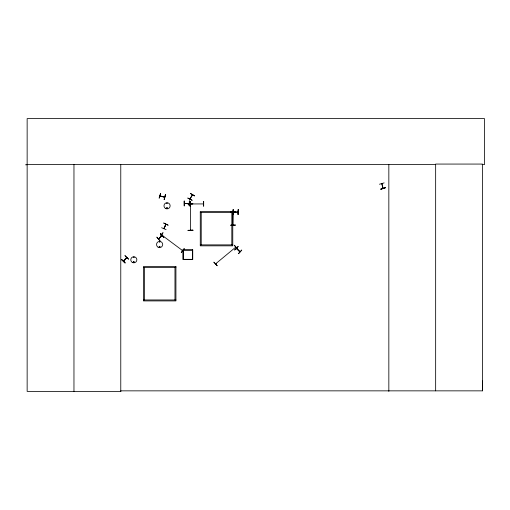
<?xml version="1.0" encoding="UTF-8"?>
<svg xmlns="http://www.w3.org/2000/svg" width="510" height="510" viewBox="0 0 510 510"><rect width="100%" height="100%" fill="white"/><g stroke="black" fill="none" stroke-linecap="round" stroke-linejoin="round"><path stroke-width="0.76" d="M482.116 164.596L484.5 164.596L484.5 118.613L27.145 118.613L27.145 391.387L120.844 391.387L120.781 390.851L482.466 390.851L482.536 380.989M189.911 198.983L192.346 194.763M236.506 248.478L239.923 251.857L236.468 248.415M239.592 251.564L239.885 251.819M240.006 251.679L236.614 248.287L236.838 248.861M190.415 230.208L190.415 229.666L190.612 230.188M133.365 261.942C134.385 263.523 134.136 260.884 133.512 261.751M134.053 257.32C133.327 256.364 133.92 258.277 133.996 257.085M134.155 262.063L133.537 262.229L134.028 261.859M159.859 242.033L159.369 241.899L159.891 241.969M166.802 203.203C167.337 204.242 167.312 202.304 166.827 203.331M166.604 207.959C167.548 209.801 167.516 206.365 166.636 208.195M167.376 208.163C166.662 207.047 166.846 208.922 167.261 208.284M182.669 250.442L182.134 250.257M190.389 229.768L190.587 230.157L190.606 229.678M164.182 228.244L163.812 228.588L165.865 224.33M165.501 224.547L165.724 224.164M165.884 224.343L163.946 228.703M160.535 193.519L159.152 198.192L160.567 193.526M159.974 195.974L164.698 196.956M160.523 196.165L164.692 197.211M165.374 194.699L164.182 199.423L165.565 194.744M165.546 194.744L164.15 199.416M126.595 257.442L123.331 261.043L124.013 260.884M192.468 194.947L190.083 199.021M159.216 246.54C159.566 248.389 160.548 245.686 159.311 246.464M164.01 228.62L165.884 224.228M166.101 229.634L161.619 227.734M168.039 225.165L163.665 222.998L168.045 225.152M235.843 247.356L235.422 247.675M192.098 200.245L187.75 198.02L192.06 200.302M194.667 195.789L190.434 193.373M381.741 183.689L383.042 188.337L381.894 183.594M162.033 235.677L158.591 238.865L162.072 235.569M181.228 252.514L184.123 248.593M181.394 252.635L184.269 248.695M215.622 263.836L216.151 263.619L215.73 263.963M125.026 255.669L128.514 259.08M128.469 259.131L125.007 255.688M234.619 249.894L238.074 246.458M234.759 250.034L238.202 246.585M241.753 250.117L238.457 253.712L241.702 250.072M161.893 235.448L158.572 238.941L162.04 235.626M159.968 240.822L156.806 237.105L159.987 240.803M213.907 262.204L217.241 265.767L213.926 262.191M234.428 245.221L237.539 248.976M215.66 263.804L235.639 247.248M235.359 247.516L235.69 247.235M164.666 197.16L160.012 196.031M167.28 208.456L166.942 208.501M159.541 246.458C158.929 247.637 160.459 246.54 159.7 246.496M379.453 184.237L384.138 182.892M380.791 189.031L385.49 187.718M380.842 189.204L385.471 187.667L380.849 189.223M182.331 250.161L182.631 250.391M233.287 211.95L237.96 211.95M237.96 212.198L233.185 212.147M203.63 201.405L203.649 206.276L203.668 201.405M203.394 203.93L190.644 203.949M190.6 206.276L190.581 201.405L190.568 206.276M188.062 204.057L192.939 203.822L188.062 204.121M190.383 204.618L190.606 204.172M188.069 230.29L192.939 230.259M230.577 212.001L235.448 211.886L230.577 212.039M235.448 225.101L230.577 225.222L235.448 225.069M25.5 164.787L27.145 164.781M27.145 164.596L435.655 164.596M184.365 205.893L184.295 201.023M189.184 203.375L184.365 203.541L189.235 203.598M232.917 214.5L233.185 209.623L232.93 225.05M200.277 212.389L232.77 212.389M200.277 244.883L232.77 244.883M143.431 267.469L175.924 267.469M143.431 299.963L175.924 299.963M123.465 261.184L126.843 257.658M190.345 193.526L194.565 195.961M182.178 250.308L182.529 250.55L161.74 235.027M121.565 259.526L125.173 262.803M160.516 233.574L163.876 237.105M160.389 233.695L163.742 237.226M234.275 245.355L237.405 249.09M126.722 257.556L126.263 257.811M190.421 204.599L190.415 204.159L190.415 230.157M482.466 390.851L482.466 164.067L435.655 164.067L435.655 390.851M388.837 164.596L388.837 391.387M238.094 209.623L238.074 214.5M233.153 209.623L233.121 214.5M231.827 212.389L231.827 244.883M201.227 212.389L201.227 244.883M189.306 201.023L189.306 205.893M184.116 201.023L184.116 205.893M174.975 267.469L174.975 299.963M144.375 267.469L144.375 299.963M120.774 164.596L120.774 391.387M73.963 164.596L73.963 391.387M162.97 232.77L160.274 236.838L162.951 232.758M126.76 257.588L123.675 261.267L126.799 257.626M121.59 259.501L125.033 262.956L121.59 259.501M160.535 233.554L163.697 237.277L160.535 233.554M192.939 230.188L188.069 230.494L192.939 230.188M189.51 201.023L189.235 205.893L189.51 201.023M238.329 209.623L238.062 214.5L238.31 209.623M232.77 211.44L200.277 211.44L200.277 245.833L232.77 245.833L232.77 211.44M192.735 249.868L182.988 249.868L182.988 259.615L192.735 259.615L192.735 249.868M192.468 250.136L183.262 250.136L183.262 259.341L192.468 259.341L192.468 250.136M175.924 266.52L143.431 266.52L143.431 300.913L175.924 300.913L175.924 266.52M132.3 262.42A3.041 3.041 0 0 0 136.865 259.788A3.041 3.041 0 0 0 132.3 257.155A3.041 3.041 0 0 0 132.3 262.42M165.514 208.469A3.085 3.085 0 0 0 170.142 205.798A3.085 3.085 0 0 0 165.514 203.133A3.085 3.085 0 0 0 165.514 208.469M158.081 247.172A3.085 3.085 0 0 0 162.709 244.5A3.085 3.085 0 0 0 158.081 241.829A3.085 3.085 0 0 0 158.081 247.172"/></g></svg>
